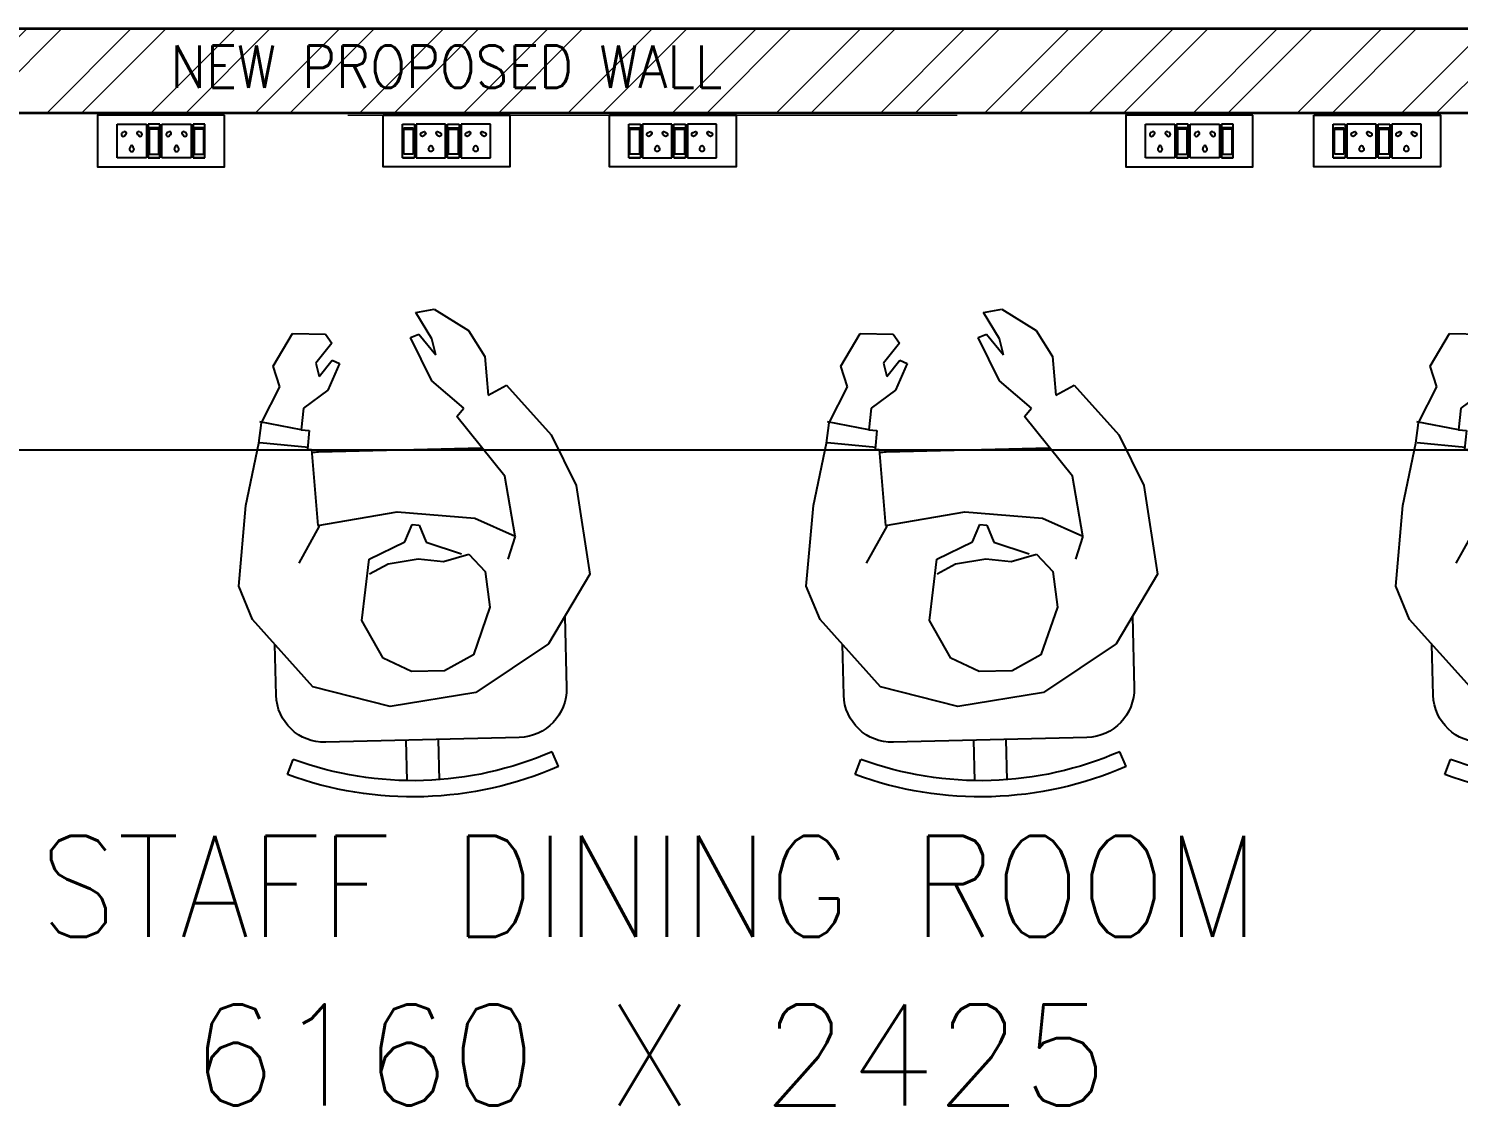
# Model space of a CAD drawing. Extents: x -52083 to 49512, y -145230 to 20224.
# Drawn here: x -28707 to -26161, y -123648 to -121731 of the extents above; entities that cross this region are included whole.
import ezdxf
from ezdxf.enums import TextEntityAlignment as Align

# ---------------------------------------------------------------- set-up
doc = ezdxf.new("R2010")
doc.units = 0
doc.header["$LTSCALE"] = 0.5
doc.header["$MEASUREMENT"] = 0
for name, color, linetype, lineweight in [('Furniture', 30, 'Continuous', 13), ('Hatch-1', 8, 'Continuous', 5), ('Sa-Block Text', 7, 'Continuous', 18), ('wall-1', 7, 'Continuous', 35)]:
    doc.layers.add(name, color=color, linetype=linetype, lineweight=lineweight)
for name, color, linetype in [('GODREJ CHAIR', 22, 'Continuous'), ('Godrej Furniture', 21, 'Continuous'), ('PDF_Text', 5, 'Continuous'), ('SA-6MRP', 1, 'Continuous'), ('SA-6MUP', 223, 'Continuous'), ('SA-FUR', 3, 'Continuous')]:
    doc.layers.add(name, color=color, linetype=linetype)
doc.styles.add('RomanS', font='romans.shx')
doc.styles.get("Standard").update_dxf_attribs({"font": 'romans.shx'})

# ---------------------------------------------------------------- blocks, each defined once
blk = doc.blocks.new('*U605')
at = {"ltscale": 300}
for p, q in [((-78.1, 29.8), (-78.1, -29.8)), ((-78.1, 29.8), (-78.1, -29.8)), ((-57.3, 29.8), (-78.1, 29.8)), ((-78.1, 29.8), (-57.3, 29.8)), ((-57.3, -29.8), (-57.3, 29.8)), ((-53.9, 29.8), (-1.7, 29.8)), ((-53.9, -29.8), (-53.9, 29.8)), ((-1.7, 29.8), (-1.7, -29.8)), ((1.7, 29.8), (1.7, -29.8)), ((1.7, 29.8), (1.7, -29.8)), ((22.5, 29.8), (1.7, 29.8)), ((1.7, 29.8), (22.5, 29.8)), ((22.5, -29.8), (22.5, 29.8)), ((25.9, -29.8), (25.9, 29.8)), ((25.9, 29.8), (78.1, 29.8)), ((78.1, 29.8), (78.1, -29.8)), ((-76.3, 23.3), (-76.3, -23.3)), ((-59.1, 23.3), (-76.3, 23.3)), ((-59.1, -23.3), (-59.1, 23.3)), ((3.5, 23.3), (3.5, -23.3)), ((20.7, 23.3), (3.5, 23.3)), ((20.7, -23.3), (20.7, 23.3)), ((-76.3, -21.2), (-59.1, -21.2)), ((-76.3, -23.3), (-59.1, -23.3)), ((3.5, -21.2), (20.7, -21.2)), ((3.5, -23.3), (20.7, -23.3)), ((-78.1, -29.8), (-57.3, -29.8)), ((-1.7, -29.8), (-53.9, -29.8)), ((1.7, -29.8), (22.5, -29.8)), ((78.1, -29.8), (25.9, -29.8))]:
    blk.add_line(p, q, dxfattribs=at)
blk.add_lwpolyline([(-113, -46), (113, -46), (113, 46), (-113, 46)], close=True, dxfattribs=at)
for centre, radius, start, end in [((-27.8, 14.7), 4.06, 307.1584, 232.8416), ((-27.8, 10.6), 2.59, 161.4031, 18.5969), ((52, 14.7), 4.06, 307.1584, 232.8416), ((52, 10.6), 2.59, 161.4031, 18.5969), ((-42.7, -11.6), 3.5, 5.2689, 272.51), ((-39.9, -14), 2.82, 202.6838, 75.0951), ((-15.7, -14), 2.82, 104.9049, 337.3162), ((-12.9, -11.6), 3.5, 267.49, 174.7311), ((37.1, -11.6), 3.5, 5.2689, 272.51), ((39.9, -14), 2.82, 202.6838, 75.0951), ((64.1, -14), 2.82, 104.9049, 337.3162), ((66.9, -11.6), 3.5, 267.49, 174.7311)]:
    blk.add_arc(centre, radius, start, end, dxfattribs=at)
at = {"layer": 'Sa-Block Text', "flags": 1}
for tag, p in [('PROJECTNAME', (102.4, 776)), ('FLOOR', (102.4, 686.5)), ('LABNAME', (102.4, 577)), ('ITEMNO:', (102.4, 479.7))]:
    blk.add_attdef(tag, text='', height=65, dxfattribs=at).set_placement(p, align=Align.MIDDLE_CENTER)
at = {"layer": 'Sa-Block Text'}
blk.add_attdef('CATALOGUE', text='', height=65, dxfattribs=at).set_placement((102.4, 360.5), align=Align.MIDDLE_CENTER)
blk = doc.blocks.new('*U684')
for p, q in [((-78.1, 29.8), (-78.1, -29.8)), ((-78.1, 29.8), (-78.1, -29.8)), ((-57.3, 29.8), (-78.1, 29.8)), ((-78.1, 29.8), (-57.3, 29.8)), ((-57.3, -29.8), (-57.3, 29.8)), ((-53.9, 29.8), (-1.7, 29.8)), ((-53.9, -29.8), (-53.9, 29.8)), ((-1.7, 29.8), (-1.7, -29.8)), ((1.7, 29.8), (1.7, -29.8)), ((1.7, 29.8), (1.7, -29.8)), ((22.5, 29.8), (1.7, 29.8)), ((1.7, 29.8), (22.5, 29.8)), ((22.5, -29.8), (22.5, 29.8)), ((25.9, -29.8), (25.9, 29.8)), ((25.9, 29.8), (78.1, 29.8)), ((78.1, 29.8), (78.1, -29.8)), ((-76.3, 23.3), (-76.3, -23.3)), ((-59.1, 23.3), (-76.3, 23.3)), ((-59.1, -23.3), (-59.1, 23.3)), ((3.5, 23.3), (3.5, -23.3)), ((20.7, 23.3), (3.5, 23.3)), ((20.7, -23.3), (20.7, 23.3)), ((-76.3, -21.2), (-59.1, -21.2)), ((-76.3, -23.3), (-59.1, -23.3)), ((3.5, -21.2), (20.7, -21.2)), ((3.5, -23.3), (20.7, -23.3)), ((-78.1, -29.8), (-57.3, -29.8)), ((-1.7, -29.8), (-53.9, -29.8)), ((1.7, -29.8), (22.5, -29.8)), ((78.1, -29.8), (25.9, -29.8))]:
    blk.add_line(p, q)
blk.add_lwpolyline([(-113, -46), (113, -46), (113, 46), (-113, 46)], close=True)
for centre, radius, start, end in [((-27.8, 14.7), 4.06, 307.1584, 232.8416), ((-27.8, 10.6), 2.59, 161.4031, 18.5969), ((52, 14.7), 4.06, 307.1584, 232.8416), ((52, 10.6), 2.59, 161.4031, 18.5969), ((-42.7, -11.6), 3.5, 5.2689, 272.51), ((-39.9, -14), 2.82, 202.6838, 75.0951), ((-15.7, -14), 2.82, 104.9049, 337.3162), ((-12.9, -11.6), 3.5, 267.49, 174.7311), ((37.1, -11.6), 3.5, 5.2689, 272.51), ((39.9, -14), 2.82, 202.6838, 75.0951), ((64.1, -14), 2.82, 104.9049, 337.3162), ((66.9, -11.6), 3.5, 267.49, 174.7311)]:
    blk.add_arc(centre, radius, start, end)
at = {"layer": 'Sa-Block Text', "flags": 1}
for tag, p in [('PROJECTNAME', (14.8, 619.1)), ('FLOOR', (14.8, 529.6)), ('LABNAME', (14.8, 420.1)), ('ITEMNO:', (14.8, 322.8))]:
    blk.add_attdef(tag, text='', height=65, dxfattribs=at).set_placement(p, align=Align.MIDDLE_CENTER)
at = {"layer": 'Sa-Block Text'}
blk.add_attdef('CATALOGUE', text='', height=65, dxfattribs=at).set_placement((14.8, 173.9), align=Align.MIDDLE_CENTER)
blk = doc.blocks.new('CHMAN')
at = {"layer": 'GODREJ CHAIR', "linetype": 'ByBlock'}
for p, q in [((62, 271.2), (199.9, 288.9)), ((199.9, 288.9), (306.2, 222.2)), ((-17.5, 234.5), (62, 271.2)), ((-95.8, 167.3), (-17.5, 234.5)), ((306.2, 222.2), (378.7, 107.9)), ((-81, 138.3), (-95.8, 167.3)), ((45.1, 161.1), (-49.5, 88.9)), ((138.1, 174.5), (45.1, 161.1)), ((108.7, 112.9), (138.1, 174.5)), ((138.1, 174.5), (173.3, 162.5)), ((-182.1, 110.6), (-140.9, 134.8)), ((-140.9, 134.8), (-81, 138.3)), ((191.8, 126.9), (247.3, 132.9)), ((247.3, 132.9), (320.2, 105.3)), ((95.8, -7.3), (108.7, 112.9)), ((164.4, 102.4), (191.8, 126.9)), ((-216.3, 58), (-182.1, 110.6)), ((-62.2, 100.2), (-105.7, 51.8)), ((-49.5, 88.9), (-62.2, 100.2)), ((144.1, 36.6), (163.6, 90.8)), ((174.5, 62.6), (164.4, 102.4)), ((320.2, 105.3), (343.8, 60)), ((378.7, 107.9), (397, -25.4)), ((-211.8, 29.6), (-216.3, 58)), ((-170.7, 53.1), (-211.8, 29.6)), ((-178.3, 33.2), (-145.5, 58.8)), ((-105.7, 51.8), (-173.3, 20.2)), ((-145.5, 58.8), (-170.7, 53.1)), ((169.4, 23.6), (174.5, 62.6)), ((343.8, 60), (343.8, 8.7)), ((-173.3, 20.2), (-178.3, 33.2)), ((115.9, 15.7), (117.4, 26.5)), ((117.4, 26.5), (144.1, 36.6)), ((175.9, -23.3), (169.4, 23.6)), ((142.7, 3.4), (115.9, 15.7)), ((168.4, -52.4), (142.7, 3.4)), ((343.8, 8.7), (322.1, -34.6)), ((113.8, -130.6), (95.8, -7.3)), ((191.1, -52.2), (175.9, -23.3)), ((322.1, -34.6), (263, -66.2)), ((397, -25.4), (363.5, -144.3)), ((263, -66.2), (168.4, -52.4)), ((-181.7, -111.2), (-167.6, -101.9)), ((-167.6, -101.9), (-137.5, -127.4)), ((-141.3, -102), (-135.8, -90.6)), ((-116.4, -122.6), (-141.3, -102)), ((-135.8, -90.6), (-95.1, -109.6)), ((-95.1, -109.6), (-68.2, -147.9)), ((-184.1, -162.3), (-181.7, -111.2)), ((-137.5, -127.4), (-116.4, -122.6)), ((-3.9, -137.3), (113.8, -130.6)), ((115.3, -128.3), (171.8, -161.6)), ((-68.2, -147.9), (-34.8, -152.5)), ((-34.8, -152.5), (-48.5, -216.3)), ((-34.8, -152.5), (-33.6, -140)), ((-33.6, -140), (-4.5, -143.5)), ((-6.9, -142), (-16, -216.9)), ((-4.5, -143.5), (-3.9, -137.3)), ((363.5, -144.3), (257, -235.4)), ((-134.6, -193.5), (-184.1, -162.3)), ((-102.3, -184.1), (-134.6, -193.5)), ((-47, -213.9), (-102.3, -184.1)), ((-15.6, -218.8), (-47, -213.9)), ((80.5, -241.4), (-15.6, -218.8)), ((205, -255.4), (80.5, -241.4)), ((257, -235.4), (205, -255.4))]:
    blk.add_line(p, q, dxfattribs=at)
at = {"layer": 'GODREJ CHAIR'}
for p, q in [((264.6, 248.3), (375, 248.3)), ((496.5, 232.8), (473.3, 223.4)), ((450, 173.3), (450, -126.7)), ((0, -126.7), (0, 126.7)), ((512.9, 48.1), (450, 48.1)), ((512.9, -1.9), (450, -1.9)), ((498.5, -187), (475.3, -177.6)), ((375, -201.7), (296.5, -201.7))]:
    blk.add_line(p, q, dxfattribs=at)
at = {"layer": 'GODREJ CHAIR', "extrusion": (0, 0, -1)}
for centre, major_axis, start_param, end_param in [((375, 173.3), (-53, 53), 0.785398, 2.356194), ((-26.7, 20.4), (381.6, 381.6), 0.399692, 1.160927), ((-26.7, 20.4), (-399.3, 399.3), 1.970488, 2.732174), ((75, -126.7), (-53, 53), 5.359292, 5.497787), ((375, -126.7), (53, 53), 0.785398, 2.356194)]:
    blk.add_ellipse(centre, major_axis=major_axis, ratio=1, start_param=start_param, end_param=end_param, dxfattribs=at)
blk = doc.blocks.new('BARE')
at = {"layer": 'Hatch-1'}
h = blk.add_hatch(dxfattribs=at)
h.set_pattern_fill('ANSI32,_O', color=256, scale=350)
h.set_pattern_definition([(45, (22946.7, -16431.28), (-92.80777, 92.80777), []), (45, (23008.57, -16431.28), (-92.80777, 92.80777), [])])
h.paths.add_polyline_path([(-6860.5, -24674.6), (-12830.5, -24674.6), (-12830.5, -24824.6), (-6860.5, -24824.6)])
at = {"color": 30}
blk.add_line((-12925.8, -25424.6), (-7365.5, -25424.6), dxfattribs=at)
at = {"layer": 'Furniture', "color": 5}
blk.add_line((-10586.4, -24828.6), (-9501.4, -24828.6), dxfattribs=at)
at = {"layer": 'Hatch-1', "color": 5}
blk.add_lwpolyline([(-6860.5, -24674.6), (-12830.5, -24674.6), (-12830.5, -24824.6), (-6860.5, -24824.6)], close=True, dxfattribs=at)
at = {"layer": 'wall-1', "color": 5}
for p, q in [((-12924.1, -24674.6), (-6764.9, -24674.6)), ((-12924.1, -24824.6), (-6764.9, -24824.6))]:
    blk.add_line(p, q, dxfattribs=at)
at = {"layer": 'Godrej Furniture', "color": 7, "extrusion": (-1.12482e-32, 0, -1), "xscale": -1.150000000108399, "yscale": 1.150000000110595, "zscale": -1.150000000108321, "rotation": 88.56288854800951}
for p in [(10493.4, -25424.6), (9482.3, -25424.6), (8432.3, -25424.6)]:
    blk.add_blockref('CHMAN', p, dxfattribs=at)
at = {"layer": 'SA-6MRP', "color": 7, "xscale": -1, "rotation": 180}
for p in [(-10410.9, -24874.6), (-10007.8, -24874.6), (-8753.2, -24874.6)]:
    blk.add_blockref('*U605', p, dxfattribs=at)
at = {"layer": 'SA-6MUP', "color": 7, "rotation": 180}
for p in [(-10919.6, -24874.6), (-9087.9, -24874.6)]:
    blk.add_blockref('*U684', p, dxfattribs=at)
at = {"layer": 'PDF_Text', "attachment_point": 5, "style": 'RomanS'}
for s, insert, char_height, width in [('{\\W0.9;NEW PROPOSED WALL}', (-10410.9, -24742.3), 75, 1787.831), ('{\\W0.9;STAFF DINING ROOM\\P\\W1;\\C0;6160 X 2425}', (-10049.5, -26352.3), 180, 2461.8)]:
    blk.add_mtext(s, dxfattribs=dict(at, insert=insert, char_height=char_height, width=width))
at = {"layer": 'SA-FUR', "color": 7}
for p in [(-11828.1, -20212.7), (-10178.1, -20212.7), (-8528.1, -20212.7), (-12428.4, -24228.4), (-10778.4, -24228.4), (-9128.4, -24228.4)]:
    blk.add_attdef('LS##90', text='', height=65, dxfattribs=at).set_placement(p, align=Align.CENTER)

msp = doc.modelspace()

# ---------------------------------------------------------------- block references
at = {"color": 240}
msp.add_blockref('BARE', (-17552, -97056.2, 2637.8), dxfattribs=at)

doc.saveas('drawing.dxf')
